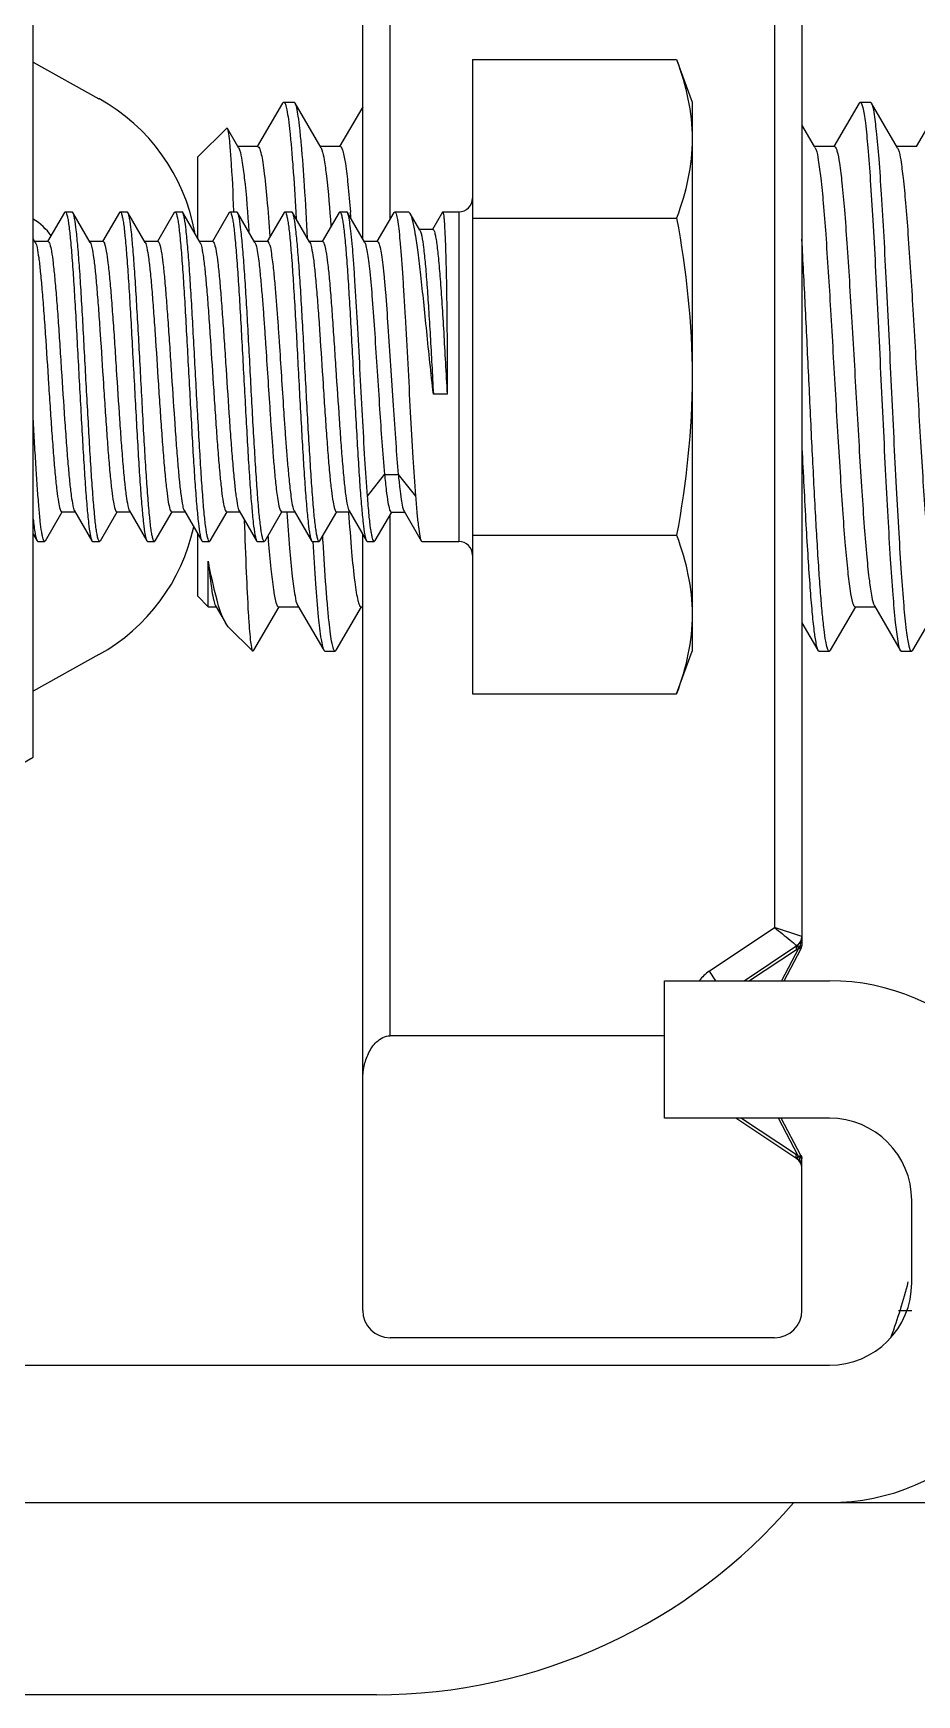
# Model space of a CAD drawing. Extents: x -1396510 to 1250330, y -1892470 to 1623980.
# Drawn here: x -1171001.2 to -1170924.6, y -54462.6 to -54318.6 of the extents above; entities that cross this region are included whole.
import ezdxf

# ---------------------------------------------------------------- set-up
doc = ezdxf.new("R2010")
doc.units = 0
doc.header["$LTSCALE"] = 1000
doc.header["$MEASUREMENT"] = 0

msp = doc.modelspace()

# ---------------------------------------------------------------- linework, layer by layer
at = {"linetype": 'Continuous'}
for p, q in [((-1170970.23, -54334.73), (-1170970.23, -54265.09)), ((-1170972.61, -54336.43), (-1170972.61, -54267.47)), ((-1170934.53, -54299.87), (-1170934.53, -54397.66)), ((-1170936.91, -54300.63), (-1170936.91, -54396.13)), ((-1171001.17, -54381.36), (-1171001.17, -54315.41)), ((-1171001.17, -54321.14), (-1170995.47, -54324.29)), ((-1170963.09, -54320.9), (-1170963.09, -54375.86)), ((-1170963.09, -54320.9), (-1170945.39, -54320.9)), ((-1170945.39, -54320.9), (-1170944.05, -54324.58)), ((-1170979.55, -54324.67), (-1170981.75, -54328.44)), ((-1170979.55, -54324.67), (-1170979.46, -54324.58)), ((-1170979.46, -54324.58), (-1170978.56, -54324.58)), ((-1170979.46, -54324.58), (-1170978.56, -54324.58)), ((-1170979.46, -54324.58), (-1170979.44, -54324.59)), ((-1170978.47, -54324.67), (-1170978.56, -54324.58)), ((-1170976.22, -54328.54), (-1170978.47, -54324.67)), ((-1170944.05, -54324.58), (-1170944.05, -54372.18)), ((-1170929.57, -54324.67), (-1170931.77, -54328.44)), ((-1170929.57, -54324.67), (-1170929.48, -54324.58)), ((-1170929.48, -54324.58), (-1170928.58, -54324.58)), ((-1170929.48, -54324.58), (-1170928.58, -54324.58)), ((-1170929.48, -54324.58), (-1170929.47, -54324.59)), ((-1170928.49, -54324.67), (-1170928.58, -54324.58)), ((-1170926.25, -54328.54), (-1170928.49, -54324.67)), ((-1170922.43, -54324.67), (-1170924.63, -54328.44)), ((-1170972.61, -54325.01), (-1170974.61, -54328.44)), ((-1170986.89, -54329.34), (-1170984.39, -54326.85)), ((-1170984.33, -54326.87), (-1170984.39, -54326.85)), ((-1170983.42, -54328.44), (-1170984.33, -54326.87)), ((-1170933.44, -54328.44), (-1170934.53, -54326.56)), ((-1170983.36, -54328.54), (-1170983.42, -54328.44)), ((-1170981.69, -54328.44), (-1170983.42, -54328.44)), ((-1170974.55, -54328.44), (-1170976.28, -54328.44)), ((-1170933.39, -54328.54), (-1170933.44, -54328.44)), ((-1170931.71, -54328.44), (-1170933.44, -54328.44)), ((-1170933.39, -54328.54), (-1170933.32, -54328.68)), ((-1170924.57, -54328.44), (-1170926.3, -54328.44)), ((-1170926.25, -54328.54), (-1170926.18, -54328.68)), ((-1170986.89, -54336.43), (-1170986.89, -54329.34)), ((-1170998.46, -54334.16), (-1170999.92, -54336.67)), ((-1170998.46, -54334.16), (-1170998.39, -54334.1)), ((-1170998.39, -54334.1), (-1170997.8, -54334.1)), ((-1170998.39, -54334.1), (-1170997.8, -54334.1)), ((-1170997.73, -54334.16), (-1170997.8, -54334.1)), ((-1170996.23, -54336.75), (-1170997.73, -54334.16)), ((-1170993.7, -54334.16), (-1170995.16, -54336.67)), ((-1170993.7, -54334.16), (-1170993.63, -54334.1)), ((-1170993.63, -54334.1), (-1170993.04, -54334.1)), ((-1170993.63, -54334.1), (-1170993.04, -54334.1)), ((-1170992.97, -54334.16), (-1170993.04, -54334.1)), ((-1170991.47, -54336.75), (-1170992.97, -54334.16)), ((-1170988.94, -54334.16), (-1170990.4, -54336.67)), ((-1170988.94, -54334.16), (-1170988.87, -54334.1)), ((-1170988.87, -54334.1), (-1170988.28, -54334.1)), ((-1170988.87, -54334.1), (-1170988.28, -54334.1)), ((-1170988.21, -54334.16), (-1170988.28, -54334.1)), ((-1170986.71, -54336.75), (-1170988.21, -54334.16)), ((-1170984.18, -54334.16), (-1170985.64, -54336.67)), ((-1170984.18, -54334.16), (-1170984.11, -54334.1)), ((-1170984.11, -54334.1), (-1170983.52, -54334.1)), ((-1170984.11, -54334.1), (-1170983.52, -54334.1)), ((-1170983.77, -54334.06), (-1170983.77, -54334.03)), ((-1170983.45, -54334.16), (-1170983.52, -54334.1)), ((-1170981.95, -54336.75), (-1170983.45, -54334.16)), ((-1170979.42, -54334.16), (-1170980.88, -54336.67)), ((-1170979.42, -54334.16), (-1170979.35, -54334.1)), ((-1170979.35, -54334.1), (-1170978.76, -54334.1)), ((-1170979.35, -54334.1), (-1170978.76, -54334.1)), ((-1170978.69, -54334.16), (-1170978.76, -54334.1)), ((-1170977.19, -54336.75), (-1170978.69, -54334.16)), ((-1170978.4, -54334.12), (-1170978.4, -54334.15)), ((-1170978.4, -54334.15), (-1170978.37, -54334.68)), ((-1170974.66, -54334.16), (-1170976.13, -54336.67)), ((-1170974.66, -54334.16), (-1170974.59, -54334.1)), ((-1170974.59, -54334.1), (-1170974, -54334.1)), ((-1170974.59, -54334.1), (-1170974, -54334.1)), ((-1170973.93, -54334.16), (-1170974, -54334.1)), ((-1170972.43, -54336.75), (-1170973.93, -54334.16)), ((-1170969.9, -54334.16), (-1170971.37, -54336.67)), ((-1170969.9, -54334.16), (-1170969.83, -54334.1)), ((-1170969.83, -54334.1), (-1170968.64, -54334.1)), ((-1170969.83, -54334.1), (-1170968.64, -54334.1)), ((-1170968.49, -54334.24), (-1170968.64, -54334.1)), ((-1170967.64, -54335.7), (-1170968.49, -54334.24)), ((-1170965.69, -54334.12), (-1170966.57, -54335.63)), ((-1170965.69, -54334.12), (-1170965.67, -54334.1)), ((-1170965.67, -54334.1), (-1170964.28, -54334.1)), ((-1170965.67, -54334.1), (-1170964.28, -54334.1)), ((-1170964.28, -54334.1), (-1170964.28, -54362.66)), ((-1170963.09, -54334.64), (-1170945.39, -54334.64)), ((-1170966.53, -54335.63), (-1170967.68, -54335.63)), ((-1171000.99, -54336.75), (-1171001.17, -54336.43)), ((-1170999.88, -54336.67), (-1171001.03, -54336.67)), ((-1170995.12, -54336.67), (-1170996.27, -54336.67)), ((-1170990.36, -54336.67), (-1170991.51, -54336.67)), ((-1170985.6, -54336.67), (-1170986.75, -54336.67)), ((-1170980.84, -54336.67), (-1170981.99, -54336.67)), ((-1170976.08, -54336.67), (-1170977.23, -54336.67)), ((-1170971.32, -54336.67), (-1170972.47, -54336.67)), ((-1170965.29, -54349.9), (-1170966.48, -54349.9)), ((-1170972.19, -54358.73), (-1170970.71, -54356.87)), ((-1170970.71, -54356.87), (-1170969.52, -54356.87)), ((-1170969.52, -54356.87), (-1170968.03, -54358.73)), ((-1171000.11, -54362.6), (-1170998.65, -54360.09)), ((-1170998.69, -54360.09), (-1170997.54, -54360.09)), ((-1170997.59, -54360.02), (-1170996.08, -54362.6)), ((-1170995.35, -54362.6), (-1170993.89, -54360.09)), ((-1170993.93, -54360.09), (-1170992.78, -54360.09)), ((-1170992.83, -54360.02), (-1170991.32, -54362.6)), ((-1170990.59, -54362.6), (-1170989.13, -54360.09)), ((-1170989.17, -54360.09), (-1170988.02, -54360.09)), ((-1170988.07, -54360.02), (-1170986.56, -54362.6)), ((-1170985.83, -54362.6), (-1170984.37, -54360.09)), ((-1170984.41, -54360.09), (-1170983.26, -54360.09)), ((-1170983.31, -54360.02), (-1170981.8, -54362.6)), ((-1170981.07, -54362.6), (-1170979.61, -54360.09)), ((-1170979.65, -54360.09), (-1170978.5, -54360.09)), ((-1170978.55, -54360.02), (-1170977.04, -54362.6)), ((-1170976.31, -54362.6), (-1170974.85, -54360.09)), ((-1170974.89, -54360.09), (-1170973.75, -54360.09)), ((-1170973.84, -54360.07), (-1170973.83, -54360.15)), ((-1170973.79, -54360.02), (-1170972.28, -54362.6)), ((-1170971.52, -54362.59), (-1170970.08, -54360.13)), ((-1170970.23, -54405.5), (-1170970.23, -54360.38)), ((-1170970.13, -54360.13), (-1170968.98, -54360.13)), ((-1170969.02, -54360.05), (-1170967.53, -54362.61)), ((-1171001.17, -54362.04), (-1171000.84, -54362.6)), ((-1170986.89, -54367.42), (-1170986.89, -54362.04)), ((-1170976.05, -54362.6), (-1170976.07, -54362.22)), ((-1170972.61, -54429.3), (-1170972.61, -54362.04)), ((-1170963.09, -54362.12), (-1170945.39, -54362.12)), ((-1171000.84, -54362.6), (-1171000.77, -54362.66)), ((-1171000.77, -54362.66), (-1171000.18, -54362.66)), ((-1171000.77, -54362.66), (-1171000.18, -54362.66)), ((-1171000.11, -54362.6), (-1171000.18, -54362.66)), ((-1170996.08, -54362.6), (-1170996.01, -54362.66)), ((-1170996.01, -54362.66), (-1170995.42, -54362.66)), ((-1170996.01, -54362.66), (-1170995.42, -54362.66)), ((-1170995.35, -54362.6), (-1170995.42, -54362.66)), ((-1170991.32, -54362.6), (-1170991.25, -54362.66)), ((-1170991.25, -54362.66), (-1170990.66, -54362.66)), ((-1170991.25, -54362.66), (-1170990.66, -54362.66)), ((-1170990.64, -54362.66), (-1170990.66, -54362.66)), ((-1170990.59, -54362.6), (-1170990.64, -54362.66)), ((-1170986.56, -54362.6), (-1170986.49, -54362.66)), ((-1170986.49, -54362.66), (-1170985.9, -54362.66)), ((-1170986.49, -54362.66), (-1170985.9, -54362.66)), ((-1170985.83, -54362.6), (-1170985.9, -54362.66)), ((-1170981.8, -54362.6), (-1170981.73, -54362.66)), ((-1170981.73, -54362.66), (-1170981.14, -54362.66)), ((-1170981.73, -54362.66), (-1170981.14, -54362.66)), ((-1170981.07, -54362.6), (-1170981.14, -54362.66)), ((-1170977.04, -54362.6), (-1170976.97, -54362.66)), ((-1170976.97, -54362.66), (-1170976.38, -54362.66)), ((-1170976.97, -54362.66), (-1170976.38, -54362.66)), ((-1170976.31, -54362.6), (-1170976.38, -54362.66)), ((-1170976.04, -54362.7), (-1170976.05, -54362.6)), ((-1170972.28, -54362.6), (-1170972.21, -54362.66)), ((-1170972.21, -54362.66), (-1170971.6, -54362.66)), ((-1170972.21, -54362.66), (-1170971.6, -54362.66)), ((-1170971.52, -54362.59), (-1170971.6, -54362.66)), ((-1170967.53, -54362.61), (-1170967.47, -54362.66)), ((-1170967.47, -54362.66), (-1170964.28, -54362.66)), ((-1170967.47, -54362.66), (-1170964.28, -54362.66)), ((-1170985.99, -54368.33), (-1170985.99, -54364.38)), ((-1170986.89, -54367.42), (-1170985.99, -54368.33)), ((-1170985.99, -54368.33), (-1170985.32, -54368.33)), ((-1170985.37, -54368.23), (-1170985.32, -54368.33)), ((-1170985.32, -54368.33), (-1170984.5, -54369.72)), ((-1170982.04, -54372.1), (-1170979.85, -54368.33)), ((-1170979.91, -54368.33), (-1170978.18, -54368.33)), ((-1170978.23, -54368.23), (-1170975.98, -54372.1)), ((-1170974.9, -54372.1), (-1170972.71, -54368.33)), ((-1170972.77, -54368.33), (-1170972.61, -54368.33)), ((-1170932.06, -54372.1), (-1170929.87, -54368.33)), ((-1170929.93, -54368.33), (-1170928.2, -54368.33)), ((-1170928.25, -54368.23), (-1170926, -54372.1)), ((-1170924.92, -54372.1), (-1170922.73, -54368.33)), ((-1170984.26, -54370.06), (-1170984.5, -54369.72)), ((-1170984.26, -54370.06), (-1170982.13, -54372.18)), ((-1170934.53, -54369.71), (-1170933.14, -54372.1)), ((-1170982.13, -54372.18), (-1170982.14, -54372.16)), ((-1170982.04, -54372.1), (-1170982.13, -54372.18)), ((-1170975.98, -54372.1), (-1170975.89, -54372.18)), ((-1170975.89, -54372.18), (-1170974.99, -54372.18)), ((-1170975.89, -54372.18), (-1170974.99, -54372.18)), ((-1170974.99, -54372.18), (-1170975, -54372.18)), ((-1170974.9, -54372.1), (-1170974.99, -54372.18)), ((-1170945.39, -54375.86), (-1170944.05, -54372.18)), ((-1170933.14, -54372.1), (-1170933.05, -54372.18)), ((-1170933.05, -54372.18), (-1170932.15, -54372.18)), ((-1170933.05, -54372.18), (-1170932.15, -54372.18)), ((-1170932.15, -54372.18), (-1170932.17, -54372.18)), ((-1170932.06, -54372.1), (-1170932.15, -54372.18)), ((-1170926, -54372.1), (-1170925.91, -54372.18)), ((-1170925.91, -54372.18), (-1170925.01, -54372.18)), ((-1170925.91, -54372.18), (-1170925.01, -54372.18)), ((-1170925.01, -54372.18), (-1170925.03, -54372.18)), ((-1170924.92, -54372.1), (-1170925.01, -54372.18)), ((-1170995.47, -54372.47), (-1171001.17, -54375.63)), ((-1170963.09, -54375.86), (-1170945.39, -54375.86)), ((-1171058.29, -54414.34), (-1171001.17, -54381.36)), ((-1170942.57, -54399.91), (-1170936.91, -54396.13)), ((-1170934.53, -54396.9), (-1170936.91, -54396.13)), ((-1170939.53, -54400.74), (-1170934.96, -54397.69)), ((-1170935, -54398.06), (-1170939.07, -54400.74)), ((-1170934.84, -54397.94), (-1170936.31, -54400.74)), ((-1170936.07, -54400.74), (-1170934.62, -54397.99)), ((-1170934.89, -54397.8), (-1170934.84, -54397.94)), ((-1170934.86, -54397.63), (-1170934.84, -54397.6)), ((-1170934.86, -54397.66), (-1170934.86, -54397.63)), ((-1170934.82, -54397.92), (-1170934.84, -54397.94)), ((-1170934.8, -54397.89), (-1170934.82, -54397.92)), ((-1170946.43, -54412.64), (-1170946.43, -54400.74)), ((-1170946.43, -54400.74), (-1170932.15, -54400.74)), ((-1170942.57, -54399.91), (-1170942.01, -54400.74)), ((-1170946.43, -54405.5), (-1170970.23, -54405.5)), ((-1170932.15, -54412.64), (-1170946.43, -54412.64)), ((-1170934.96, -54416.16), (-1170940.25, -54412.64)), ((-1170939.76, -54412.64), (-1170934.99, -54415.8)), ((-1170934.86, -54415.9), (-1170936.57, -54412.64)), ((-1170934.62, -54415.87), (-1170936.32, -54412.64)), ((-1170934.91, -54416.04), (-1170934.86, -54415.9)), ((-1170934.86, -54415.9), (-1170934.8, -54415.97)), ((-1170934.68, -54416.02), (-1170934.77, -54415.98)), ((-1170934.7, -54416.29), (-1170934.62, -54416.55)), ((-1170934.53, -54416.95), (-1170934.53, -54416.21)), ((-1170934.53, -54429.3), (-1170934.53, -54416.96)), ((-1170925.01, -54426.92), (-1170925.01, -54419.78)), ((-1170926.16, -54429.3), (-1170925.01, -54429.3)), ((-1170936.91, -54431.68), (-1170970.23, -54431.68)), ((-1171089.23, -54434.06), (-1170932.15, -54434.06)), ((-1171089.23, -54445.96), (-1170372.89, -54445.96)), ((-1170971.42, -54462.62), (-1171171.52, -54462.62))]:
    msp.add_line(p, q, dxfattribs=at)
for centre, radius, start, end in [((-1171003.55, -54338.86), 16.66, 10.3452, 61), ((-1170964.28, -54332.91), 1.19, 270, 0), ((-1171003.55, -54338.86), 4.76, 34.3267, 59.8899), ((-1171154.09, -54348.82), 181.02, 4.4985, 4.6578), ((-1170969.83, -54334.14), 0.0406, 79.64, 89.9668), ((-1171003.55, -54357.9), 16.66, 299, 347.8939), ((-1170801.01, -54348), 180.37, 184.5127, 184.6507), ((-1171000.18, -54362.62), 0.0407, 258.974, 269.9602), ((-1170995.42, -54362.62), 0.0407, 258.9892, 269.9602), ((-1170985.9, -54362.62), 0.0407, 258.9914, 269.9602), ((-1170981.14, -54362.62), 0.0407, 258.9112, 269.9593), ((-1170976.38, -54362.62), 0.0407, 259.0043, 269.9602), ((-1170971.6, -54362.62), 0.0461, 264.1853, 269.9948), ((-1170964.28, -54363.85), 1.19, 0, 90), ((-1170935.91, -54396.67), 1.66, 303.3657, 309.9735), ((-1170935.49, -54396.9), 0.952, 303.6902, 0), ((-1170934.91, -54397.46), 0.437, 283.0086, 289.662), ((-1170935.91, -54397.17), 1.33, 327.7433, 331.1961), ((-1170934.93, -54397.4), 0.496, 289.6458, 294.8195), ((-1170935.98, -54397.14), 1.4, 331.1761, 332.2113), ((-1170936.07, -54397.09), 1.51, 332.2611, 337.0903), ((-1170934.96, -54397.35), 0.562, 294.8123, 299.1851), ((-1170936.24, -54397.02), 1.69, 337.0805, 341.6139), ((-1170934.99, -54397.29), 0.631, 299.1761, 302.746), ((-1170934.95, -54397.35), 0.559, 302.6853, 304.7374), ((-1170936.7, -54396.9), 2.17, 350.5319, 0.0397), ((-1170940.72, -54402.68), 3.33, 123.6902, 144.1233), ((-1170932.15, -54419.78), 19.04, 0, 90), ((-1170932.15, -54419.78), 7.14, 0, 90), ((-1170935.92, -54417.19), 1.67, 50.7759, 56.4499), ((-1170935.49, -54416.96), 0.952, 0, 56.3098), ((-1170962.55, -54424.4), 29, 16.6153, 16.8898), ((-1170934.93, -54416.44), 0.485, 70.2302, 73.9638), ((-1170924.22, -54412.96), 11, 196.6264, 197.6314), ((-1170932.15, -54426.92), 19.04, 270, 0), ((-1170932.15, -54426.92), 7.14, 270, 0), ((-1170971.42, -54415.02), 47.6, 339.6685, 345.6249), ((-1170970.23, -54429.3), 2.38, 180, 270), ((-1170936.91, -54429.3), 2.38, 270, 0), ((-1170971.42, -54415.02), 47.6, 270, 319.4173)]:
    msp.add_arc(centre, radius, start, end, dxfattribs=at)
for points, knots in [([(-1170945.39, -54320.9), (-1170944.99, -54322.02), (-1170944.31, -54324.27), (-1170944.05, -54326.62), (-1170944.05, -54327.77)], [0, 0, 0, 0, 0.506411, 1, 1, 1, 1]), ([(-1170979.44, -54324.59), (-1170979.37, -54324.6), (-1170979.27, -54324.89), (-1170979.16, -54325.35), (-1170979.03, -54326.17), (-1170978.91, -54327.25), (-1170978.78, -54328.62), (-1170978.6, -54330.94), (-1170978.48, -54332.8), (-1170978.4, -54334.12)], [0, 0, 0, 0, 0.023672, 0.077003, 0.161165, 0.275446, 0.418458, 0.588412, 1, 1, 1, 1]), ([(-1170977.38, -54336.38), (-1170977.46, -54334.86), (-1170977.62, -54332.15), (-1170977.85, -54328.98), (-1170978.04, -54326.98), (-1170978.17, -54325.91), (-1170978.3, -54325.18), (-1170978.4, -54324.79), (-1170978.47, -54324.67)], [0, 0, 0, 0, 0.385911, 0.691592, 0.808742, 0.899832, 0.963715, 1, 1, 1, 1]), ([(-1170929.47, -54324.59), (-1170929.41, -54324.6), (-1170929.32, -54324.79), (-1170929.23, -54325.12), (-1170929.12, -54325.7), (-1170928.97, -54326.84), (-1170928.79, -54328.75), (-1170928.58, -54331.56), (-1170928.37, -54334.97), (-1170928.16, -54338.87), (-1170927.95, -54343.12), (-1170927.66, -54349.01), (-1170927.39, -54354.84), (-1170927.1, -54360.39), (-1170926.89, -54364), (-1170926.67, -54367.05), (-1170926.48, -54369.43), (-1170926.26, -54371.02), (-1170926.14, -54371.86), (-1170926, -54372.1)], [0, 0, 0, 0, 0.003605, 0.011246, 0.023192, 0.039401, 0.084083, 0.143772, 0.216343, 0.299189, 0.389323, 0.483494, 0.670333, 0.756261, 0.832983, 0.897738, 0.948215, 0.982645, 1, 1, 1, 1]), ([(-1170925.03, -54372.18), (-1170925.08, -54372.17), (-1170925.17, -54371.97), (-1170925.26, -54371.64), (-1170925.37, -54371.07), (-1170925.52, -54369.93), (-1170925.71, -54368.01), (-1170925.91, -54365.21), (-1170926.12, -54361.79), (-1170926.34, -54357.89), (-1170926.55, -54353.65), (-1170926.83, -54347.76), (-1170927.11, -54341.93), (-1170927.4, -54336.38), (-1170927.61, -54332.77), (-1170927.82, -54329.72), (-1170928.01, -54327.34), (-1170928.24, -54325.75), (-1170928.35, -54324.91), (-1170928.49, -54324.67)], [0, 0, 0, 0, 0.00361, 0.011255, 0.023204, 0.039415, 0.084097, 0.143782, 0.216343, 0.299177, 0.389297, 0.483455, 0.670273, 0.756196, 0.832918, 0.89768, 0.94817, 0.98262, 1, 1, 1, 1]), ([(-1170984.26, -54327.09), (-1170984.27, -54327.06), (-1170984.28, -54326.99), (-1170984.3, -54326.92), (-1170984.33, -54326.87)], [0, 0, 0, 0, 0.32729, 1, 1, 1, 1]), ([(-1170983.77, -54334.03), (-1170983.84, -54332.5), (-1170983.93, -54330.48), (-1170984.11, -54328.17), (-1170984.2, -54327.38), (-1170984.26, -54327.09)], [0, 0, 0, 0, 0.658368, 0.872259, 1, 1, 1, 1]), ([(-1170983.28, -54328.72), (-1170983.18, -54329.02), (-1170983.04, -54329.84), (-1170982.73, -54332.19), (-1170982.58, -54334.25), (-1170982.47, -54335.8)], [0, 0, 0, 0, 0.131654, 0.346807, 1, 1, 1, 1]), ([(-1170981.69, -54328.44), (-1170981.63, -54328.44), (-1170981.51, -54328.66), (-1170981.41, -54329.03), (-1170981.28, -54329.69), (-1170981.1, -54331.01), (-1170980.88, -54333.23), (-1170980.73, -54335.14), (-1170980.65, -54336.23)], [0, 0, 0, 0, 0.023282, 0.075204, 0.158212, 0.271837, 0.585296, 1, 1, 1, 1]), ([(-1170976.15, -54328.72), (-1170976.05, -54329), (-1170975.91, -54329.76), (-1170975.62, -54331.95), (-1170975.47, -54333.86), (-1170975.36, -54335.3)], [0, 0, 0, 0, 0.132644, 0.347693, 1, 1, 1, 1]), ([(-1170974.55, -54328.44), (-1170974.5, -54328.44), (-1170974.4, -54328.59), (-1170974.25, -54329.06), (-1170974.06, -54330.15), (-1170973.86, -54331.91), (-1170973.74, -54333.32), (-1170973.67, -54334.12)], [0, 0, 0, 0, 0.024869, 0.076568, 0.270487, 0.581865, 1, 1, 1, 1]), ([(-1170944.05, -54327.77), (-1170944.05, -54328.93), (-1170944.31, -54331.28), (-1170944.99, -54333.53), (-1170945.39, -54334.64)], [0, 0, 0, 0, 0.493589, 1, 1, 1, 1]), ([(-1170933.32, -54328.68), (-1170933.21, -54328.98), (-1170933.07, -54329.82), (-1170932.86, -54331.37), (-1170932.66, -54333.51), (-1170932.37, -54337.32), (-1170932.03, -54342.85), (-1170931.7, -54348.71), (-1170931.42, -54353.54), (-1170931.21, -54356.98), (-1170931, -54360.13), (-1170930.8, -54362.86), (-1170930.59, -54365.1), (-1170930.4, -54366.74), (-1170930.21, -54367.75), (-1170930.08, -54368.19), (-1170929.97, -54368.33), (-1170929.93, -54368.33)], [0, 0, 0, 0, 0.023657, 0.063412, 0.118049, 0.185727, 0.350546, 0.535324, 0.627293, 0.714724, 0.794598, 0.864159, 0.92102, 0.963257, 0.989538, 0.996565, 1, 1, 1, 1]), ([(-1170931.71, -54328.44), (-1170931.67, -54328.44), (-1170931.56, -54328.58), (-1170931.42, -54329.04), (-1170931.23, -54330.09), (-1170931.04, -54331.79), (-1170930.83, -54334.11), (-1170930.62, -54336.94), (-1170930.41, -54340.18), (-1170930.2, -54343.71), (-1170929.91, -54348.65), (-1170929.64, -54353.53), (-1170929.35, -54358.2), (-1170929.14, -54361.26), (-1170928.93, -54363.84), (-1170928.73, -54365.88), (-1170928.51, -54367.27), (-1170928.38, -54368.01), (-1170928.25, -54368.23)], [0, 0, 0, 0, 0.003516, 0.010771, 0.037949, 0.081609, 0.140308, 0.211978, 0.294061, 0.383613, 0.477416, 0.664254, 0.750572, 0.827952, 0.893624, 0.945254, 0.981055, 1, 1, 1, 1]), ([(-1170926.18, -54328.68), (-1170926.07, -54328.97), (-1170925.93, -54329.81), (-1170925.72, -54331.35), (-1170925.53, -54333.5), (-1170925.23, -54337.3), (-1170924.89, -54342.83), (-1170924.56, -54348.7), (-1170924.28, -54353.53), (-1170924.07, -54356.97), (-1170923.86, -54360.12), (-1170923.66, -54362.85), (-1170923.45, -54365.09), (-1170923.26, -54366.74), (-1170923.08, -54367.75), (-1170922.94, -54368.19), (-1170922.83, -54368.33), (-1170922.79, -54368.33)], [0, 0, 0, 0, 0.023519, 0.06316, 0.117709, 0.18533, 0.350118, 0.534956, 0.626978, 0.714471, 0.794408, 0.86403, 0.920944, 0.963223, 0.989529, 0.996563, 1, 1, 1, 1]), ([(-1170998.39, -54334.1), (-1170998.36, -54334.1), (-1170998.29, -54334.21), (-1170998.24, -54334.4), (-1170998.16, -54334.73), (-1170998.06, -54335.39), (-1170997.94, -54336.52), (-1170997.8, -54338.18), (-1170997.66, -54340.21), (-1170997.52, -54342.54), (-1170997.38, -54345.08), (-1170997.24, -54347.74), (-1170997.09, -54350.42), (-1170996.95, -54353.03), (-1170996.81, -54355.47), (-1170996.67, -54357.65), (-1170996.53, -54359.5), (-1170996.39, -54360.95), (-1170996.28, -54361.88), (-1170996.17, -54362.38), (-1170996.11, -54362.54), (-1170996.08, -54362.6)], [0, 0, 0, 0, 0.003387, 0.010607, 0.022098, 0.037852, 0.081667, 0.140591, 0.212535, 0.294914, 0.384755, 0.478815, 0.573701, 0.66598, 0.752321, 0.829608, 0.895059, 0.946335, 0.981646, 0.992956, 1, 1, 1, 1]), ([(-1170995.42, -54362.66), (-1170995.46, -54362.66), (-1170995.52, -54362.54), (-1170995.58, -54362.34), (-1170995.65, -54362), (-1170995.75, -54361.32), (-1170995.87, -54360.18), (-1170996.01, -54358.51), (-1170996.15, -54356.47), (-1170996.29, -54354.15), (-1170996.43, -54351.61), (-1170996.58, -54348.96), (-1170996.72, -54346.29), (-1170996.86, -54343.69), (-1170997, -54341.26), (-1170997.14, -54339.09), (-1170997.28, -54337.25), (-1170997.42, -54335.81), (-1170997.53, -54334.89), (-1170997.64, -54334.39), (-1170997.69, -54334.22), (-1170997.73, -54334.16)], [0, 0, 0, 0, 0.003711, 0.011337, 0.023212, 0.039315, 0.083701, 0.143019, 0.215177, 0.2976, 0.387333, 0.481165, 0.575727, 0.667621, 0.753554, 0.830449, 0.895556, 0.946563, 0.981704, 0.992971, 1, 1, 1, 1]), ([(-1170993.63, -54334.1), (-1170993.6, -54334.1), (-1170993.53, -54334.21), (-1170993.48, -54334.4), (-1170993.4, -54334.73), (-1170993.3, -54335.39), (-1170993.18, -54336.52), (-1170993.04, -54338.18), (-1170992.9, -54340.21), (-1170992.76, -54342.54), (-1170992.62, -54345.08), (-1170992.48, -54347.74), (-1170992.33, -54350.42), (-1170992.19, -54353.03), (-1170992.05, -54355.47), (-1170991.91, -54357.65), (-1170991.77, -54359.5), (-1170991.63, -54360.95), (-1170991.52, -54361.88), (-1170991.41, -54362.38), (-1170991.36, -54362.54), (-1170991.32, -54362.6)], [0, 0, 0, 0, 0.003387, 0.010607, 0.022097, 0.03785, 0.081663, 0.140586, 0.212527, 0.294902, 0.384741, 0.478806, 0.573695, 0.665976, 0.752319, 0.82961, 0.895063, 0.946337, 0.981646, 0.992956, 1, 1, 1, 1]), ([(-1170990.66, -54362.66), (-1170990.69, -54362.66), (-1170990.76, -54362.56), (-1170990.81, -54362.37), (-1170990.89, -54362.04), (-1170990.99, -54361.37), (-1170991.11, -54360.25), (-1170991.25, -54358.59), (-1170991.39, -54356.55), (-1170991.53, -54354.23), (-1170991.67, -54351.69), (-1170991.81, -54349.03), (-1170991.95, -54346.35), (-1170992.1, -54343.74), (-1170992.24, -54341.3), (-1170992.38, -54339.12), (-1170992.52, -54337.27), (-1170992.65, -54335.82), (-1170992.77, -54334.89), (-1170992.88, -54334.39), (-1170992.93, -54334.22), (-1170992.97, -54334.16)], [0, 0, 0, 0, 0.003386, 0.010605, 0.022094, 0.037845, 0.081651, 0.140562, 0.21249, 0.294853, 0.384679, 0.47873, 0.573605, 0.66588, 0.752224, 0.829521, 0.894986, 0.946281, 0.981617, 0.992941, 1, 1, 1, 1]), ([(-1170988.87, -54334.1), (-1170988.84, -54334.1), (-1170988.77, -54334.21), (-1170988.72, -54334.4), (-1170988.64, -54334.73), (-1170988.54, -54335.39), (-1170988.42, -54336.52), (-1170988.28, -54338.18), (-1170988.14, -54340.21), (-1170988, -54342.54), (-1170987.86, -54345.08), (-1170987.72, -54347.74), (-1170987.57, -54350.42), (-1170987.43, -54353.03), (-1170987.29, -54355.47), (-1170987.15, -54357.65), (-1170987.01, -54359.5), (-1170986.87, -54360.95), (-1170986.76, -54361.88), (-1170986.65, -54362.38), (-1170986.6, -54362.54), (-1170986.56, -54362.6)], [0, 0, 0, 0, 0.003387, 0.010607, 0.022098, 0.037852, 0.081667, 0.140591, 0.212534, 0.294913, 0.384753, 0.478814, 0.573699, 0.665978, 0.752319, 0.829607, 0.895058, 0.946334, 0.981646, 0.992956, 1, 1, 1, 1]), ([(-1170985.9, -54362.66), (-1170985.94, -54362.66), (-1170986, -54362.54), (-1170986.06, -54362.34), (-1170986.13, -54362), (-1170986.23, -54361.32), (-1170986.36, -54360.18), (-1170986.49, -54358.51), (-1170986.63, -54356.47), (-1170986.77, -54354.15), (-1170986.91, -54351.61), (-1170987.06, -54348.96), (-1170987.2, -54346.29), (-1170987.34, -54343.69), (-1170987.48, -54341.26), (-1170987.62, -54339.09), (-1170987.76, -54337.25), (-1170987.9, -54335.81), (-1170988.01, -54334.89), (-1170988.12, -54334.39), (-1170988.17, -54334.22), (-1170988.21, -54334.16)], [0, 0, 0, 0, 0.003711, 0.011337, 0.023212, 0.039314, 0.0837, 0.143018, 0.215176, 0.297599, 0.387332, 0.481164, 0.575726, 0.667621, 0.753554, 0.830449, 0.895556, 0.946563, 0.981704, 0.992971, 1, 1, 1, 1]), ([(-1170984.11, -54334.1), (-1170984.08, -54334.1), (-1170984.01, -54334.21), (-1170983.96, -54334.4), (-1170983.88, -54334.73), (-1170983.78, -54335.39), (-1170983.66, -54336.52), (-1170983.52, -54338.18), (-1170983.38, -54340.21), (-1170983.24, -54342.54), (-1170983.1, -54345.08), (-1170982.96, -54347.74), (-1170982.81, -54350.42), (-1170982.67, -54353.03), (-1170982.53, -54355.47), (-1170982.39, -54357.65), (-1170982.25, -54359.5), (-1170982.11, -54360.95), (-1170982, -54361.88), (-1170981.89, -54362.38), (-1170981.84, -54362.54), (-1170981.8, -54362.6)], [0, 0, 0, 0, 0.003387, 0.010607, 0.022097, 0.03785, 0.081663, 0.140586, 0.212527, 0.294902, 0.384742, 0.478807, 0.573696, 0.665977, 0.752319, 0.82961, 0.895063, 0.946337, 0.981646, 0.992956, 1, 1, 1, 1]), ([(-1170981.14, -54362.66), (-1170981.18, -54362.66), (-1170981.24, -54362.54), (-1170981.3, -54362.34), (-1170981.37, -54362), (-1170981.47, -54361.32), (-1170981.6, -54360.18), (-1170981.73, -54358.51), (-1170981.87, -54356.47), (-1170982.01, -54354.14), (-1170982.16, -54351.61), (-1170982.3, -54348.96), (-1170982.44, -54346.28), (-1170982.58, -54343.69), (-1170982.72, -54341.26), (-1170982.86, -54339.09), (-1170983, -54337.25), (-1170983.14, -54335.81), (-1170983.25, -54334.89), (-1170983.36, -54334.39), (-1170983.41, -54334.22), (-1170983.45, -54334.16)], [0, 0, 0, 0, 0.003714, 0.011343, 0.023221, 0.039327, 0.08372, 0.14304, 0.215198, 0.297619, 0.387351, 0.481178, 0.575732, 0.667622, 0.753555, 0.83045, 0.895556, 0.946562, 0.981703, 0.992971, 1, 1, 1, 1]), ([(-1170979.35, -54334.1), (-1170979.32, -54334.1), (-1170979.25, -54334.21), (-1170979.2, -54334.4), (-1170979.12, -54334.73), (-1170979.02, -54335.39), (-1170978.9, -54336.52), (-1170978.76, -54338.18), (-1170978.62, -54340.21), (-1170978.48, -54342.54), (-1170978.34, -54345.08), (-1170978.2, -54347.74), (-1170978.06, -54350.42), (-1170977.91, -54353.03), (-1170977.77, -54355.47), (-1170977.63, -54357.65), (-1170977.49, -54359.5), (-1170977.35, -54360.95), (-1170977.24, -54361.88), (-1170977.13, -54362.38), (-1170977.08, -54362.54), (-1170977.04, -54362.6)], [0, 0, 0, 0, 0.003387, 0.010607, 0.022098, 0.037852, 0.081667, 0.140591, 0.212534, 0.294912, 0.384753, 0.478813, 0.573698, 0.665977, 0.752319, 0.829607, 0.895058, 0.946334, 0.981646, 0.992956, 1, 1, 1, 1]), ([(-1170976.38, -54362.66), (-1170976.42, -54362.66), (-1170976.48, -54362.54), (-1170976.54, -54362.34), (-1170976.61, -54362), (-1170976.71, -54361.32), (-1170976.84, -54360.18), (-1170976.97, -54358.51), (-1170977.11, -54356.47), (-1170977.25, -54354.15), (-1170977.4, -54351.61), (-1170977.54, -54348.96), (-1170977.68, -54346.29), (-1170977.82, -54343.69), (-1170977.96, -54341.26), (-1170978.1, -54339.09), (-1170978.24, -54337.25), (-1170978.38, -54335.81), (-1170978.49, -54334.89), (-1170978.6, -54334.39), (-1170978.65, -54334.22), (-1170978.69, -54334.16)], [0, 0, 0, 0, 0.003711, 0.011336, 0.02321, 0.039312, 0.083698, 0.143015, 0.215173, 0.297594, 0.387327, 0.481159, 0.575721, 0.667617, 0.753551, 0.830448, 0.895556, 0.946563, 0.981704, 0.992971, 1, 1, 1, 1]), ([(-1170974.59, -54334.1), (-1170974.56, -54334.1), (-1170974.49, -54334.21), (-1170974.44, -54334.4), (-1170974.36, -54334.73), (-1170974.26, -54335.39), (-1170974.14, -54336.52), (-1170974, -54338.18), (-1170973.86, -54340.21), (-1170973.72, -54342.54), (-1170973.58, -54345.08), (-1170973.44, -54347.74), (-1170973.3, -54350.42), (-1170973.15, -54353.03), (-1170973.01, -54355.47), (-1170972.87, -54357.65), (-1170972.73, -54359.5), (-1170972.59, -54360.95), (-1170972.48, -54361.88), (-1170972.37, -54362.38), (-1170972.32, -54362.54), (-1170972.28, -54362.6)], [0, 0, 0, 0, 0.003387, 0.010607, 0.022097, 0.03785, 0.081663, 0.140586, 0.212528, 0.294904, 0.384744, 0.478809, 0.573698, 0.665979, 0.75232, 0.82961, 0.895063, 0.946337, 0.981646, 0.992956, 1, 1, 1, 1]), ([(-1170972.19, -54358.73), (-1170972.28, -54357.66), (-1170972.43, -54355.34), (-1170972.63, -54351.66), (-1170972.84, -54347.71), (-1170973.05, -54343.82), (-1170973.23, -54340.76), (-1170973.38, -54338.58), (-1170973.48, -54337.21), (-1170973.59, -54336.08), (-1170973.69, -54335.2), (-1170973.8, -54334.59), (-1170973.87, -54334.26), (-1170973.93, -54334.16)], [0, 0, 0, 0, 0.130118, 0.283774, 0.448524, 0.611007, 0.75805, 0.821983, 0.877746, 0.924216, 0.960473, 0.985838, 1, 1, 1, 1]), ([(-1170969.83, -54334.1), (-1170969.8, -54334.11), (-1170969.75, -54334.17), (-1170969.67, -54334.39), (-1170969.58, -54334.87), (-1170969.47, -54335.64), (-1170969.37, -54336.7), (-1170969.26, -54338.02), (-1170969.15, -54339.56), (-1170969.04, -54341.3), (-1170968.88, -54343.88), (-1170968.7, -54347.29), (-1170968.49, -54351.38), (-1170968.27, -54355.2), (-1170968.11, -54357.62), (-1170968.03, -54358.73)], [0, 0, 0, 0, 0.003023, 0.008655, 0.02883, 0.060884, 0.10423, 0.157961, 0.220923, 0.291749, 0.368894, 0.535298, 0.705669, 0.865188, 1, 1, 1, 1]), ([(-1170966.48, -54349.9), (-1170966.69, -54348.08), (-1170966.96, -54345.42), (-1170967.31, -54341.98), (-1170967.55, -54339.69), (-1170967.79, -54337.72), (-1170968.01, -54336.15), (-1170968.23, -54335.03), (-1170968.38, -54334.43), (-1170968.49, -54334.24)], [0, 0, 0, 0, 0.346094, 0.50857, 0.65594, 0.782806, 0.884568, 0.957661, 1, 1, 1, 1]), ([(-1170965.67, -54334.1), (-1170965.67, -54334.1), (-1170965.67, -54334.1), (-1170965.67, -54334.1), (-1170965.67, -54334.1)], [0, 0, 0, 0, 0.495092, 1, 1, 1, 1]), ([(-1170965.67, -54334.1), (-1170965.64, -54334.11), (-1170965.62, -54334.26), (-1170965.57, -54334.48), (-1170965.54, -54334.89), (-1170965.51, -54335.42), (-1170965.47, -54336.11), (-1170965.44, -54336.92), (-1170965.41, -54337.86), (-1170965.37, -54339.33), (-1170965.33, -54341.39), (-1170965.3, -54344.08), (-1170965.28, -54346.94), (-1170965.29, -54348.9), (-1170965.29, -54349.9)], [0, 0, 0, 0, 0.006277, 0.021923, 0.047061, 0.081471, 0.124793, 0.17657, 0.236243, 0.303168, 0.455809, 0.627887, 0.811933, 1, 1, 1, 1]), ([(-1170967.64, -54335.7), (-1170967.6, -54335.76), (-1170967.55, -54335.93), (-1170967.44, -54336.42), (-1170967.32, -54337.33), (-1170967.17, -54338.73), (-1170967.03, -54340.51), (-1170966.89, -54342.58), (-1170966.7, -54345.75), (-1170966.57, -54348.21), (-1170966.48, -54349.9)], [0, 0, 0, 0, 0.014497, 0.037247, 0.107063, 0.207049, 0.333333, 0.481179, 0.645288, 1, 1, 1, 1]), ([(-1170966.53, -54335.63), (-1170966.49, -54335.63), (-1170966.41, -54335.74), (-1170966.35, -54335.95), (-1170966.27, -54336.31), (-1170966.16, -54337.04), (-1170966.03, -54338.26), (-1170965.88, -54340.03), (-1170965.73, -54342.18), (-1170965.58, -54344.6), (-1170965.44, -54347.2), (-1170965.34, -54348.99), (-1170965.29, -54349.9)], [0, 0, 0, 0, 0.007534, 0.023454, 0.048663, 0.083048, 0.177833, 0.303692, 0.455223, 0.626216, 0.810017, 1, 1, 1, 1]), ([(-1171000.99, -54336.75), (-1171000.91, -54336.88), (-1171000.81, -54337.33), (-1171000.67, -54338.17), (-1171000.54, -54339.38), (-1171000.4, -54340.91), (-1171000.26, -54342.71), (-1171000.07, -54345.45), (-1170999.89, -54348.31), (-1170999.7, -54351.19), (-1170999.56, -54353.25), (-1170999.42, -54355.14), (-1170999.28, -54356.79), (-1170999.14, -54358.14), (-1170999.01, -54359.13), (-1170998.89, -54359.74), (-1170998.79, -54360.02), (-1170998.72, -54360.09), (-1170998.69, -54360.09)], [0, 0, 0, 0, 0.020221, 0.057009, 0.109346, 0.175452, 0.253005, 0.33926, 0.525406, 0.618671, 0.707625, 0.789106, 0.860221, 0.918463, 0.961812, 0.988888, 0.996222, 1, 1, 1, 1]), ([(-1170999.88, -54336.67), (-1170999.85, -54336.67), (-1170999.78, -54336.75), (-1170999.69, -54337.02), (-1170999.56, -54337.63), (-1170999.43, -54338.63), (-1170999.29, -54339.98), (-1170999.15, -54341.62), (-1170999.01, -54343.51), (-1170998.87, -54345.58), (-1170998.69, -54348.46), (-1170998.5, -54351.32), (-1170998.31, -54354.06), (-1170998.17, -54355.86), (-1170998.03, -54357.38), (-1170997.9, -54358.6), (-1170997.76, -54359.44), (-1170997.67, -54359.88), (-1170997.59, -54360.02)], [0, 0, 0, 0, 0.003779, 0.011114, 0.038197, 0.081556, 0.139811, 0.210942, 0.292439, 0.381409, 0.474688, 0.660849, 0.747103, 0.824649, 0.89074, 0.943055, 0.979813, 1, 1, 1, 1]), ([(-1170996.23, -54336.75), (-1170996.15, -54336.88), (-1170996.05, -54337.33), (-1170995.91, -54338.17), (-1170995.78, -54339.38), (-1170995.64, -54340.91), (-1170995.5, -54342.71), (-1170995.31, -54345.45), (-1170995.13, -54348.31), (-1170994.94, -54351.19), (-1170994.8, -54353.25), (-1170994.66, -54355.14), (-1170994.52, -54356.79), (-1170994.38, -54358.14), (-1170994.25, -54359.13), (-1170994.13, -54359.74), (-1170994.03, -54360.02), (-1170993.96, -54360.09), (-1170993.93, -54360.09)], [0, 0, 0, 0, 0.020221, 0.057009, 0.109346, 0.175452, 0.253005, 0.33926, 0.525406, 0.618671, 0.707625, 0.789106, 0.860221, 0.918463, 0.961812, 0.988889, 0.996222, 1, 1, 1, 1]), ([(-1170995.12, -54336.67), (-1170995.09, -54336.67), (-1170995.02, -54336.75), (-1170994.93, -54337.02), (-1170994.8, -54337.63), (-1170994.67, -54338.63), (-1170994.53, -54339.98), (-1170994.4, -54341.62), (-1170994.25, -54343.51), (-1170994.11, -54345.58), (-1170993.93, -54348.46), (-1170993.74, -54351.32), (-1170993.55, -54354.06), (-1170993.41, -54355.86), (-1170993.27, -54357.38), (-1170993.14, -54358.6), (-1170993, -54359.44), (-1170992.91, -54359.88), (-1170992.83, -54360.02)], [0, 0, 0, 0, 0.003779, 0.011114, 0.038196, 0.081556, 0.139811, 0.210942, 0.292439, 0.38141, 0.474688, 0.660849, 0.747103, 0.824649, 0.89074, 0.943055, 0.979813, 1, 1, 1, 1]), ([(-1170991.47, -54336.75), (-1170991.39, -54336.88), (-1170991.29, -54337.33), (-1170991.15, -54338.17), (-1170991.02, -54339.38), (-1170990.88, -54340.91), (-1170990.74, -54342.71), (-1170990.55, -54345.45), (-1170990.37, -54348.31), (-1170990.18, -54351.19), (-1170990.04, -54353.25), (-1170989.9, -54355.14), (-1170989.76, -54356.79), (-1170989.62, -54358.14), (-1170989.49, -54359.13), (-1170989.37, -54359.74), (-1170989.27, -54360.02), (-1170989.2, -54360.09), (-1170989.17, -54360.09)], [0, 0, 0, 0, 0.020221, 0.057008, 0.109345, 0.17545, 0.253003, 0.339257, 0.525401, 0.618666, 0.70762, 0.789101, 0.860217, 0.918459, 0.96181, 0.988888, 0.996221, 1, 1, 1, 1]), ([(-1170990.36, -54336.67), (-1170990.33, -54336.67), (-1170990.26, -54336.75), (-1170990.17, -54337.02), (-1170990.04, -54337.63), (-1170989.91, -54338.63), (-1170989.77, -54339.98), (-1170989.64, -54341.62), (-1170989.5, -54343.51), (-1170989.35, -54345.58), (-1170989.17, -54348.46), (-1170988.98, -54351.32), (-1170988.79, -54354.06), (-1170988.65, -54355.86), (-1170988.51, -54357.38), (-1170988.38, -54358.6), (-1170988.24, -54359.44), (-1170988.15, -54359.88), (-1170988.07, -54360.02)], [0, 0, 0, 0, 0.003779, 0.011113, 0.038196, 0.081555, 0.139809, 0.210939, 0.292435, 0.381405, 0.474683, 0.660843, 0.747096, 0.824643, 0.890735, 0.943051, 0.979811, 1, 1, 1, 1]), ([(-1170986.71, -54336.75), (-1170986.63, -54336.88), (-1170986.53, -54337.33), (-1170986.39, -54338.17), (-1170986.26, -54339.38), (-1170986.12, -54340.91), (-1170985.98, -54342.71), (-1170985.79, -54345.45), (-1170985.61, -54348.31), (-1170985.42, -54351.19), (-1170985.28, -54353.25), (-1170985.14, -54355.14), (-1170985, -54356.79), (-1170984.86, -54358.14), (-1170984.73, -54359.13), (-1170984.61, -54359.74), (-1170984.51, -54360.02), (-1170984.44, -54360.09), (-1170984.41, -54360.09)], [0, 0, 0, 0, 0.020221, 0.057009, 0.109346, 0.175452, 0.253005, 0.33926, 0.525406, 0.618671, 0.707625, 0.789106, 0.860221, 0.918463, 0.961812, 0.988889, 0.996221, 1, 1, 1, 1]), ([(-1170985.6, -54336.67), (-1170985.57, -54336.67), (-1170985.5, -54336.75), (-1170985.41, -54337.02), (-1170985.28, -54337.63), (-1170985.15, -54338.63), (-1170985.01, -54339.98), (-1170984.88, -54341.62), (-1170984.74, -54343.51), (-1170984.59, -54345.58), (-1170984.41, -54348.46), (-1170984.22, -54351.32), (-1170984.03, -54354.06), (-1170983.89, -54355.86), (-1170983.75, -54357.38), (-1170983.62, -54358.6), (-1170983.48, -54359.44), (-1170983.39, -54359.88), (-1170983.31, -54360.02)], [0, 0, 0, 0, 0.003779, 0.011113, 0.038196, 0.081556, 0.139811, 0.210942, 0.292439, 0.38141, 0.474689, 0.66085, 0.747103, 0.824649, 0.89074, 0.943055, 0.979813, 1, 1, 1, 1]), ([(-1170981.95, -54336.75), (-1170981.84, -54336.97), (-1170981.75, -54337.46), (-1170981.64, -54338.18), (-1170981.55, -54338.91), (-1170981.46, -54339.88), (-1170981.35, -54341.11), (-1170981.23, -54342.57), (-1170981.13, -54344.04), (-1170981, -54345.99), (-1170980.84, -54348.44), (-1170980.68, -54350.88), (-1170980.55, -54352.84), (-1170980.44, -54354.3), (-1170980.33, -54355.77), (-1170980.22, -54356.99), (-1170980.13, -54357.96), (-1170980.02, -54358.69), (-1170979.93, -54359.4), (-1170979.82, -54359.92), (-1170979.65, -54360.09)], [0, 0, 0, 0, 0.031186, 0.062475, 0.093704, 0.124983, 0.187517, 0.250043, 0.312574, 0.375103, 0.500161, 0.62522, 0.687747, 0.750283, 0.812799, 0.875353, 0.906651, 0.937778, 0.969229, 1, 1, 1, 1]), ([(-1170980.84, -54336.67), (-1170980.67, -54336.85), (-1170980.57, -54337.36), (-1170980.48, -54338.07), (-1170980.37, -54338.81), (-1170980.28, -54339.78), (-1170980.17, -54341), (-1170980.05, -54342.47), (-1170979.95, -54343.93), (-1170979.81, -54345.89), (-1170979.66, -54348.33), (-1170979.5, -54350.78), (-1170979.37, -54352.73), (-1170979.26, -54354.2), (-1170979.15, -54355.66), (-1170979.04, -54356.88), (-1170978.94, -54357.86), (-1170978.85, -54358.59), (-1170978.75, -54359.31), (-1170978.66, -54359.8), (-1170978.55, -54360.02)], [0, 0, 0, 0, 0.030768, 0.062218, 0.093344, 0.124643, 0.187198, 0.249714, 0.31225, 0.374778, 0.499837, 0.624896, 0.687425, 0.749956, 0.812483, 0.875017, 0.906295, 0.937525, 0.968815, 1, 1, 1, 1]), ([(-1170977.19, -54336.75), (-1170977.11, -54336.88), (-1170977.02, -54337.33), (-1170976.87, -54338.17), (-1170976.74, -54339.38), (-1170976.6, -54340.91), (-1170976.46, -54342.71), (-1170976.27, -54345.45), (-1170976.09, -54348.31), (-1170975.9, -54351.19), (-1170975.76, -54353.25), (-1170975.62, -54355.14), (-1170975.48, -54356.79), (-1170975.34, -54358.14), (-1170975.21, -54359.13), (-1170975.09, -54359.74), (-1170974.99, -54360.02), (-1170974.92, -54360.09), (-1170974.89, -54360.09)], [0, 0, 0, 0, 0.020221, 0.057009, 0.109346, 0.175452, 0.253005, 0.33926, 0.525406, 0.618671, 0.707626, 0.789106, 0.860222, 0.918463, 0.961813, 0.988889, 0.996221, 1, 1, 1, 1]), ([(-1170976.08, -54336.67), (-1170976.05, -54336.67), (-1170975.98, -54336.75), (-1170975.89, -54337.02), (-1170975.76, -54337.63), (-1170975.63, -54338.63), (-1170975.49, -54339.98), (-1170975.36, -54341.62), (-1170975.22, -54343.51), (-1170975.08, -54345.58), (-1170974.89, -54348.46), (-1170974.7, -54351.32), (-1170974.51, -54354.06), (-1170974.37, -54355.86), (-1170974.23, -54357.38), (-1170974.1, -54358.6), (-1170973.96, -54359.44), (-1170973.87, -54359.88), (-1170973.79, -54360.02)], [0, 0, 0, 0, 0.003779, 0.011114, 0.038197, 0.081557, 0.139812, 0.210943, 0.29244, 0.38141, 0.474689, 0.66085, 0.747103, 0.824649, 0.89074, 0.943055, 0.979813, 1, 1, 1, 1]), ([(-1170972.43, -54336.75), (-1170972.38, -54336.84), (-1170972.3, -54337.12), (-1170972.2, -54337.65), (-1170972.09, -54338.39), (-1170971.94, -54339.76), (-1170971.76, -54341.87), (-1170971.56, -54344.75), (-1170971.35, -54347.92), (-1170971.09, -54351.99), (-1170970.89, -54354.98), (-1170970.71, -54356.87)], [0, 0, 0, 0, 0.015824, 0.042527, 0.079816, 0.127025, 0.247356, 0.394063, 0.555499, 0.718817, 1, 1, 1, 1]), ([(-1170971.32, -54336.67), (-1170971.27, -54336.67), (-1170971.16, -54336.9), (-1170971.08, -54337.25), (-1170970.97, -54337.9), (-1170970.86, -54338.76), (-1170970.75, -54339.83), (-1170970.59, -54341.61), (-1170970.41, -54344.16), (-1170970.19, -54347.45), (-1170969.98, -54350.81), (-1170969.76, -54353.96), (-1170969.61, -54355.95), (-1170969.52, -54356.87)], [0, 0, 0, 0, 0.008447, 0.028211, 0.059849, 0.102845, 0.156318, 0.219121, 0.36706, 0.533759, 0.704628, 0.864703, 1, 1, 1, 1]), ([(-1170932.17, -54372.18), (-1170932.26, -54372.16), (-1170932.36, -54371.78), (-1170932.5, -54371.21), (-1170932.63, -54370.15), (-1170932.78, -54368.78), (-1170932.92, -54367.04), (-1170933.13, -54364.13), (-1170933.37, -54359.9), (-1170933.66, -54354.3), (-1170933.94, -54348.31), (-1170934.23, -54342.32), (-1170934.43, -54338.38), (-1170934.53, -54336.48)], [0, 0, 0, 0, 0.007805, 0.026033, 0.05491, 0.094055, 0.142842, 0.200464, 0.338231, 0.498126, 0.669393, 0.840521, 1, 1, 1, 1]), ([(-1171000.18, -54362.66), (-1171000.21, -54362.66), (-1171000.27, -54362.58), (-1171000.32, -54362.42), (-1171000.38, -54362.17), (-1171000.47, -54361.67), (-1171000.57, -54360.81), (-1171000.69, -54359.55), (-1171000.81, -54357.99), (-1171000.93, -54356.18), (-1171001.05, -54354.16), (-1171001.13, -54352.75), (-1171001.17, -54352.02)], [0, 0, 0, 0, 0.007976, 0.023399, 0.047119, 0.079188, 0.167777, 0.287121, 0.434165, 0.605074, 0.795358, 1, 1, 1, 1]), ([(-1170934.53, -54354.57), (-1170934.42, -54356.79), (-1170934.26, -54359.97), (-1170934.02, -54364), (-1170933.85, -54366.52), (-1170933.68, -54368.61), (-1170933.52, -54370.24), (-1170933.35, -54371.35), (-1170933.24, -54371.93), (-1170933.14, -54372.1)], [0, 0, 0, 0, 0.377827, 0.543307, 0.687889, 0.808224, 0.901551, 0.96582, 1, 1, 1, 1]), ([(-1170970.71, -54356.87), (-1170970.67, -54357.33), (-1170970.58, -54358.14), (-1170970.45, -54359.15), (-1170970.32, -54359.77), (-1170970.23, -54360.05), (-1170970.16, -54360.13), (-1170970.13, -54360.13)], [0, 0, 0, 0, 0.416821, 0.727006, 0.920674, 0.973077, 1, 1, 1, 1]), ([(-1170969.52, -54356.87), (-1170969.48, -54357.27), (-1170969.41, -54357.99), (-1170969.29, -54358.93), (-1170969.17, -54359.59), (-1170969.09, -54359.94), (-1170969.02, -54360.05)], [0, 0, 0, 0, 0.374921, 0.67078, 0.880329, 1, 1, 1, 1]), ([(-1170971.6, -54362.66), (-1170971.64, -54362.66), (-1170971.71, -54362.55), (-1170971.77, -54362.36), (-1170971.84, -54362.03), (-1170971.95, -54361.37), (-1170972.07, -54360.25), (-1170972.15, -54359.28), (-1170972.19, -54358.73)], [0, 0, 0, 0, 0.025999, 0.078741, 0.161216, 0.273457, 0.583864, 1, 1, 1, 1]), ([(-1170968.03, -54358.73), (-1170967.99, -54359.23), (-1170967.92, -54360.12), (-1170967.8, -54361.29), (-1170967.68, -54362.07), (-1170967.61, -54362.49), (-1170967.53, -54362.61)], [0, 0, 0, 0, 0.385426, 0.68535, 0.89169, 1, 1, 1, 1]), ([(-1171001.17, -54360.73), (-1171001.13, -54361.15), (-1171001.07, -54361.7), (-1171000.94, -54362.33), (-1171000.88, -54362.53), (-1171000.84, -54362.6)], [0, 0, 0, 0, 0.664814, 0.874197, 1, 1, 1, 1]), ([(-1170979.19, -54360.14), (-1170979.12, -54361.18), (-1170978.97, -54363.03), (-1170978.76, -54365.46), (-1170978.52, -54367.1), (-1170978.38, -54367.98), (-1170978.23, -54368.23)], [0, 0, 0, 0, 0.381891, 0.683609, 0.892235, 1, 1, 1, 1]), ([(-1170973.83, -54360.15), (-1170973.75, -54361.3), (-1170973.6, -54363.3), (-1170973.38, -54365.62), (-1170973.19, -54367.01), (-1170973.05, -54367.71), (-1170972.95, -54368.1), (-1170972.83, -54368.33), (-1170972.77, -54368.33)], [0, 0, 0, 0, 0.413981, 0.72778, 0.84167, 0.924911, 0.976907, 1, 1, 1, 1]), ([(-1170982.14, -54372.16), (-1170982.2, -54372.07), (-1170982.25, -54371.73), (-1170982.34, -54371.08), (-1170982.42, -54370.09), (-1170982.55, -54368.15), (-1170982.69, -54365.03), (-1170982.8, -54362.36), (-1170982.85, -54360.85)], [0, 0, 0, 0, 0.028803, 0.087347, 0.175234, 0.291375, 0.601546, 1, 1, 1, 1]), ([(-1170945.39, -54362.12), (-1170944.99, -54363.24), (-1170944.31, -54365.49), (-1170944.05, -54367.84), (-1170944.05, -54368.99)], [0, 0, 0, 0, 0.506411, 1, 1, 1, 1]), ([(-1170980.79, -54362.62), (-1170980.72, -54363.43), (-1170980.59, -54364.85), (-1170980.4, -54366.61), (-1170980.2, -54367.71), (-1170980.06, -54368.18), (-1170979.95, -54368.33), (-1170979.91, -54368.33)], [0, 0, 0, 0, 0.418103, 0.729509, 0.923457, 0.975156, 1, 1, 1, 1]), ([(-1170976.94, -54362.67), (-1170976.87, -54363.9), (-1170976.73, -54366.08), (-1170976.5, -54368.91), (-1170976.31, -54370.72), (-1170976.12, -54371.68), (-1170976.04, -54372), (-1170975.98, -54372.1)], [0, 0, 0, 0, 0.387493, 0.691197, 0.897942, 0.962227, 1, 1, 1, 1]), ([(-1170975, -54372.18), (-1170975.08, -54372.16), (-1170975.18, -54371.88), (-1170975.29, -54371.42), (-1170975.41, -54370.6), (-1170975.54, -54369.53), (-1170975.66, -54368.17), (-1170975.85, -54365.86), (-1170975.96, -54364.01), (-1170976.04, -54362.7)], [0, 0, 0, 0, 0.023735, 0.077097, 0.161261, 0.275517, 0.41849, 0.588403, 1, 1, 1, 1]), ([(-1170985.99, -54364.38), (-1170985.9, -54365.25), (-1170985.79, -54366.4), (-1170985.56, -54367.67), (-1170985.45, -54368.1), (-1170985.37, -54368.23)], [0, 0, 0, 0, 0.670781, 0.879418, 1, 1, 1, 1]), ([(-1170984.5, -54369.72), (-1170984.86, -54369.11), (-1170985.38, -54367.31), (-1170985.77, -54365.51), (-1170985.99, -54364.38)], [0, 0, 0, 0, 0.378609, 1, 1, 1, 1]), ([(-1170944.05, -54368.99), (-1170944.05, -54370.15), (-1170944.31, -54372.5), (-1170944.99, -54374.75), (-1170945.39, -54375.86)], [0, 0, 0, 0, 0.493589, 1, 1, 1, 1]), ([(-1170936.91, -54396.13), (-1170936.46, -54396.5), (-1170935.79, -54396.99), (-1170935.17, -54397.55), (-1170934.96, -54397.69)], [0, 0, 0, 0, 0.698346, 1, 1, 1, 1]), ([(-1170935.01, -54397.77), (-1170935.02, -54397.79), (-1170935.04, -54397.88), (-1170935.02, -54397.98), (-1170935, -54398.06)], [0, 0, 0, 0, 0.201666, 1, 1, 1, 1]), ([(-1170934.87, -54397.63), (-1170934.9, -54397.65), (-1170934.91, -54397.73), (-1170934.9, -54397.78), (-1170934.89, -54397.8)], [0, 0, 0, 0, 0.671481, 1, 1, 1, 1]), ([(-1170934.8, -54397.89), (-1170934.82, -54397.87), (-1170934.84, -54397.8), (-1170934.87, -54397.72), (-1170934.86, -54397.66)], [0, 0, 0, 0, 0.307942, 1, 1, 1, 1]), ([(-1170934.81, -54397.89), (-1170934.78, -54397.9), (-1170934.74, -54397.92), (-1170934.59, -54398.02), (-1170934.62, -54397.99)], [0, 0, 0, 0, 0.421337, 1, 1, 1, 1]), ([(-1170934.54, -54397.78), (-1170934.54, -54397.76), (-1170934.55, -54397.73), (-1170934.56, -54397.69), (-1170934.57, -54397.68)], [0, 0, 0, 0, 0.48312, 1, 1, 1, 1]), ([(-1170972.61, -54409.28), (-1170972.61, -54408.9), (-1170972.53, -54408.13), (-1170972.14, -54407), (-1170971.48, -54405.96), (-1170970.66, -54405.5), (-1170970.23, -54405.5)], [0, 0, 0, 0, 0.235531, 0.478205, 0.731471, 1, 1, 1, 1]), ([(-1170935.01, -54416.09), (-1170935.02, -54416.07), (-1170935.04, -54415.97), (-1170935.02, -54415.87), (-1170934.99, -54415.8)], [0, 0, 0, 0, 0.200998, 1, 1, 1, 1]), ([(-1170934.88, -54416.22), (-1170934.91, -54416.19), (-1170934.93, -54416.12), (-1170934.91, -54416.06), (-1170934.91, -54416.04)], [0, 0, 0, 0, 0.67298, 1, 1, 1, 1]), ([(-1170934.62, -54415.87), (-1170934.63, -54415.86), (-1170934.7, -54415.94), (-1170934.75, -54415.95), (-1170934.8, -54415.97)], [0, 0, 0, 0, 0.259643, 1, 1, 1, 1]), ([(-1170934.53, -54416.21), (-1170934.53, -54416.15), (-1170934.59, -54416.08), (-1170934.66, -54416.04), (-1170934.68, -54416.02)], [0, 0, 0, 0, 0.684585, 1, 1, 1, 1]), ([(-1170934.54, -54416.09), (-1170934.54, -54416.11), (-1170934.55, -54416.14), (-1170934.56, -54416.18), (-1170934.57, -54416.19)], [0, 0, 0, 0, 0.483166, 1, 1, 1, 1]), ([(-1170934.54, -54416.09), (-1170934.54, -54416.11), (-1170934.55, -54416.14), (-1170934.56, -54416.18), (-1170934.57, -54416.19)], [0, 0, 0, 0, 0.483166, 1, 1, 1, 1])]:
    msp.add_open_spline(points, degree=3, knots=knots, dxfattribs=at)
for points in [[(-1170983.36, -54328.54), (-1170983.33, -54328.6), (-1170983.3, -54328.66), (-1170983.28, -54328.72)], [(-1170976.22, -54328.54), (-1170976.19, -54328.59), (-1170976.17, -54328.66), (-1170976.15, -54328.72)], [(-1170945.39, -54334.64), (-1170944.57, -54339.17), (-1170944.05, -54343.78), (-1170944.05, -54348.38)], [(-1170944.05, -54348.38), (-1170944.05, -54352.99), (-1170944.57, -54357.6), (-1170945.39, -54362.12)], [(-1170934.64, -54397.55), (-1170934.6, -54397.45), (-1170934.58, -54397.36), (-1170934.56, -54397.26)], [(-1170934.53, -54397.66), (-1170934.53, -54397.72), (-1170934.58, -54397.77), (-1170934.63, -54397.8)], [(-1170934.62, -54397.99), (-1170934.58, -54397.93), (-1170934.54, -54397.85), (-1170934.54, -54397.78)], [(-1170934.62, -54415.87), (-1170934.58, -54415.94), (-1170934.54, -54416.02), (-1170934.54, -54416.09)]]:
    msp.add_open_spline(points, degree=3, dxfattribs=at)

doc.saveas('drawing.dxf')
